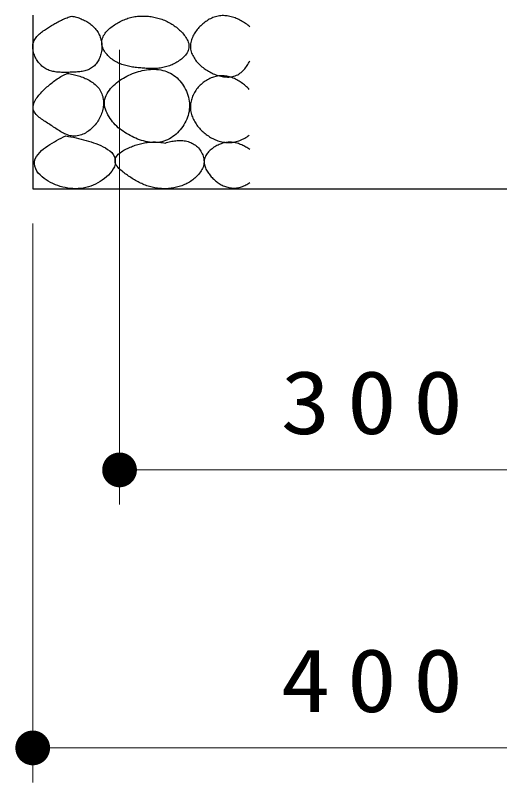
# Model space of a CAD drawing. Units: millimetres on the paper, scale 1:20. Extents: x -365 to 0, y -26 to 257.
# Drawn here: x -109.56 to -95.62, y 67.7 to 89.79 of the extents above; entities that cross this region are included whole.
import ezdxf

# ---------------------------------------------------------------- set-up
doc = ezdxf.new("R2010")
doc.units = ezdxf.units.MM
doc.layers.add('1_20', color=7, linetype='Continuous', lineweight=25)
doc.styles.add('ＭＳ ゴシック', font='')
doc.styles.get('ＭＳ ゴシック').set_extended_font_data('MS Gothic')

# ---------------------------------------------------------------- blocks, each defined once
blk = doc.blocks.new('filled_dot')
at = {"color": 0, "linetype": 'Continuous', "lineweight": -2, "const_width": 1.25}
blk.add_lwpolyline([(-0.625, 0, 1), (0.625, 0, 1)], format="xyb", close=True, dxfattribs=at)

msp = doc.modelspace()

# ---------------------------------------------------------------- linework, layer by layer
at = {"layer": '1_20'}
for p, q in [((-109.062, 89.795), (-109.062, 84.795)), ((-109.062, 84.795), (-89.062, 84.795))]:
    msp.add_line(p, q, dxfattribs=at)
at = {"layer": '1_20', "lineweight": 13}
for p, q in [((-106.562, 88.795), (-106.562, 75.707)), ((-109.062, 83.795), (-109.062, 67.705)), ((-91.562, 76.707), (-106.562, 76.707)), ((-89.062, 68.705), (-109.062, 68.705))]:
    msp.add_line(p, q, dxfattribs=at)
at = {"layer": '1_20'}
for points, knots in [([(-107.939, 89.765), (-107.984, 89.751), (-108.029, 89.737), (-108.074, 89.72), (-108.118, 89.704), (-108.162, 89.685), (-108.205, 89.665), (-108.248, 89.646), (-108.29, 89.624), (-108.332, 89.602), (-108.374, 89.58), (-108.415, 89.557), (-108.456, 89.533), (-108.497, 89.51), (-108.537, 89.485), (-108.578, 89.461), (-108.618, 89.436), (-108.658, 89.411), (-108.698, 89.385), (-108.737, 89.358), (-108.776, 89.332), (-108.813, 89.302), (-108.85, 89.273), (-108.886, 89.242), (-108.918, 89.207), (-108.95, 89.173), (-108.981, 89.136), (-109.004, 89.095), (-109.027, 89.054), (-109.045, 89.008), (-109.054, 88.963), (-109.063, 88.917), (-109.062, 88.868), (-109.058, 88.821), (-109.053, 88.775), (-109.042, 88.728), (-109.027, 88.683), (-109.012, 88.638), (-108.993, 88.595), (-108.97, 88.553), (-108.948, 88.512), (-108.922, 88.472), (-108.892, 88.435), (-108.863, 88.397), (-108.831, 88.362), (-108.796, 88.331), (-108.761, 88.3), (-108.721, 88.272), (-108.68, 88.249), (-108.639, 88.226), (-108.595, 88.208), (-108.55, 88.194), (-108.505, 88.179), (-108.458, 88.17), (-108.412, 88.163), (-108.365, 88.155), (-108.318, 88.152), (-108.27, 88.15), (-108.223, 88.147), (-108.176, 88.147), (-108.129, 88.147), (-108.081, 88.147), (-108.034, 88.148), (-107.987, 88.15), (-107.939, 88.151), (-107.892, 88.152), (-107.845, 88.155), (-107.798, 88.157), (-107.75, 88.161), (-107.703, 88.167), (-107.657, 88.173), (-107.61, 88.18), (-107.564, 88.193), (-107.519, 88.205), (-107.473, 88.219), (-107.43, 88.24), (-107.388, 88.26), (-107.347, 88.286), (-107.311, 88.316), (-107.275, 88.346), (-107.243, 88.382), (-107.215, 88.42), (-107.187, 88.458), (-107.164, 88.5), (-107.144, 88.542), (-107.124, 88.585), (-107.108, 88.63), (-107.096, 88.676), (-107.084, 88.721), (-107.075, 88.768), (-107.071, 88.815), (-107.067, 88.862), (-107.067, 88.91), (-107.071, 88.957), (-107.075, 89.004), (-107.084, 89.051), (-107.097, 89.096), (-107.109, 89.141), (-107.127, 89.186), (-107.147, 89.229), (-107.167, 89.271), (-107.192, 89.312), (-107.219, 89.351), (-107.247, 89.389), (-107.278, 89.425), (-107.311, 89.459), (-107.344, 89.492), (-107.381, 89.523), (-107.419, 89.551), (-107.457, 89.579), (-107.497, 89.604), (-107.538, 89.627), (-107.58, 89.65), (-107.623, 89.67), (-107.666, 89.688), (-107.71, 89.706), (-107.755, 89.721), (-107.801, 89.734), (-107.846, 89.747), (-107.893, 89.756), (-107.939, 89.765)], [0, 0, 0, 0, 1, 1, 1, 2, 2, 2, 3, 3, 3, 4, 4, 4, 5, 5, 5, 6, 6, 6, 7, 7, 7, 8, 8, 8, 9, 9, 9, 10, 10, 10, 11, 11, 11, 12, 12, 12, 13, 13, 13, 14, 14, 14, 15, 15, 15, 16, 16, 16, 17, 17, 17, 18, 18, 18, 19, 19, 19, 20, 20, 20, 21, 21, 21, 22, 22, 22, 23, 23, 23, 24, 24, 24, 25, 25, 25, 26, 26, 26, 27, 27, 27, 28, 28, 28, 29, 29, 29, 30, 30, 30, 31, 31, 31, 32, 32, 32, 33, 33, 33, 34, 34, 34, 35, 35, 35, 36, 36, 36, 37, 37, 37, 38, 38, 38, 39, 39, 39, 40, 40, 40, 40]), ([(-105.968, 89.769), (-106.021, 89.765), (-106.074, 89.761), (-106.126, 89.752), (-106.178, 89.743), (-106.23, 89.731), (-106.281, 89.716), (-106.332, 89.701), (-106.382, 89.683), (-106.431, 89.662), (-106.48, 89.642), (-106.528, 89.619), (-106.575, 89.594), (-106.622, 89.569), (-106.668, 89.542), (-106.712, 89.513), (-106.756, 89.483), (-106.799, 89.452), (-106.839, 89.417), (-106.879, 89.383), (-106.919, 89.346), (-106.952, 89.305), (-106.985, 89.264), (-107.018, 89.219), (-107.038, 89.172), (-107.059, 89.124), (-107.075, 89.07), (-107.076, 89.018), (-107.078, 88.967), (-107.064, 88.912), (-107.047, 88.863), (-107.03, 88.813), (-107.001, 88.766), (-106.972, 88.723), (-106.942, 88.679), (-106.906, 88.638), (-106.869, 88.601), (-106.831, 88.564), (-106.79, 88.53), (-106.746, 88.5), (-106.703, 88.47), (-106.656, 88.444), (-106.608, 88.421), (-106.56, 88.398), (-106.51, 88.38), (-106.46, 88.363), (-106.409, 88.347), (-106.358, 88.334), (-106.306, 88.323), (-106.254, 88.312), (-106.201, 88.303), (-106.149, 88.296), (-106.096, 88.289), (-106.043, 88.283), (-105.99, 88.278), (-105.938, 88.273), (-105.885, 88.27), (-105.832, 88.266), (-105.779, 88.263), (-105.726, 88.26), (-105.673, 88.259), (-105.62, 88.258), (-105.566, 88.258), (-105.513, 88.261), (-105.46, 88.264), (-105.407, 88.269), (-105.355, 88.278), (-105.303, 88.287), (-105.251, 88.298), (-105.2, 88.314), (-105.149, 88.329), (-105.099, 88.347), (-105.051, 88.369), (-105.002, 88.39), (-104.955, 88.414), (-104.909, 88.442), (-104.864, 88.469), (-104.819, 88.499), (-104.778, 88.532), (-104.738, 88.566), (-104.697, 88.602), (-104.665, 88.644), (-104.632, 88.685), (-104.6, 88.731), (-104.584, 88.78), (-104.567, 88.829), (-104.56, 88.885), (-104.565, 88.936), (-104.569, 88.987), (-104.591, 89.04), (-104.613, 89.087), (-104.636, 89.134), (-104.667, 89.179), (-104.699, 89.221), (-104.732, 89.263), (-104.768, 89.302), (-104.806, 89.339), (-104.843, 89.376), (-104.884, 89.412), (-104.925, 89.444), (-104.967, 89.477), (-105.01, 89.508), (-105.055, 89.536), (-105.1, 89.564), (-105.147, 89.59), (-105.195, 89.613), (-105.242, 89.636), (-105.292, 89.657), (-105.342, 89.675), (-105.391, 89.692), (-105.443, 89.708), (-105.494, 89.72), (-105.545, 89.733), (-105.598, 89.743), (-105.65, 89.751), (-105.703, 89.759), (-105.756, 89.764), (-105.809, 89.767), (-105.862, 89.77), (-105.915, 89.77), (-105.968, 89.769)], [0, 0, 0, 0, 1, 1, 1, 2, 2, 2, 3, 3, 3, 4, 4, 4, 5, 5, 5, 6, 6, 6, 7, 7, 7, 8, 8, 8, 9, 9, 9, 10, 10, 10, 11, 11, 11, 12, 12, 12, 13, 13, 13, 14, 14, 14, 15, 15, 15, 16, 16, 16, 17, 17, 17, 18, 18, 18, 19, 19, 19, 20, 20, 20, 21, 21, 21, 22, 22, 22, 23, 23, 23, 24, 24, 24, 25, 25, 25, 26, 26, 26, 27, 27, 27, 28, 28, 28, 29, 29, 29, 30, 30, 30, 31, 31, 31, 32, 32, 32, 33, 33, 33, 34, 34, 34, 35, 35, 35, 36, 36, 36, 37, 37, 37, 38, 38, 38, 39, 39, 39, 40, 40, 40, 40]), ([(-102.812, 89.46), (-102.851, 89.492), (-102.891, 89.524), (-102.933, 89.553), (-102.975, 89.582), (-103.019, 89.609), (-103.063, 89.634), (-103.108, 89.658), (-103.154, 89.68), (-103.202, 89.7), (-103.249, 89.719), (-103.298, 89.736), (-103.347, 89.748), (-103.396, 89.761), (-103.447, 89.771), (-103.497, 89.776), (-103.548, 89.781), (-103.6, 89.783), (-103.65, 89.778), (-103.701, 89.774), (-103.752, 89.764), (-103.801, 89.749), (-103.85, 89.735), (-103.897, 89.715), (-103.943, 89.693), (-103.989, 89.67), (-104.033, 89.643), (-104.074, 89.614), (-104.116, 89.585), (-104.156, 89.552), (-104.194, 89.518), (-104.231, 89.484), (-104.267, 89.447), (-104.301, 89.408), (-104.334, 89.37), (-104.365, 89.329), (-104.393, 89.286), (-104.42, 89.243), (-104.446, 89.198), (-104.466, 89.151), (-104.486, 89.105), (-104.503, 89.055), (-104.512, 89.005), (-104.521, 88.956), (-104.525, 88.903), (-104.52, 88.853), (-104.516, 88.803), (-104.503, 88.752), (-104.486, 88.704), (-104.469, 88.656), (-104.445, 88.61), (-104.418, 88.567), (-104.392, 88.523), (-104.36, 88.483), (-104.327, 88.444), (-104.293, 88.406), (-104.256, 88.369), (-104.218, 88.336), (-104.18, 88.302), (-104.139, 88.27), (-104.098, 88.241), (-104.056, 88.212), (-104.012, 88.185), (-103.967, 88.161), (-103.922, 88.137), (-103.876, 88.114), (-103.829, 88.095), (-103.781, 88.076), (-103.733, 88.059), (-103.683, 88.046), (-103.634, 88.033), (-103.584, 88.023), (-103.533, 88.018), (-103.482, 88.013), (-103.43, 88.012), (-103.38, 88.017), (-103.329, 88.023), (-103.278, 88.033), (-103.231, 88.05), (-103.183, 88.067), (-103.137, 88.093), (-103.095, 88.121), (-103.054, 88.15), (-103.016, 88.186), (-102.981, 88.223), (-102.946, 88.26), (-102.915, 88.302), (-102.887, 88.344), (-102.859, 88.386), (-102.835, 88.432), (-102.812, 88.477)], [0, 0, 0, 0, 1, 1, 1, 2, 2, 2, 3, 3, 3, 4, 4, 4, 5, 5, 5, 6, 6, 6, 7, 7, 7, 8, 8, 8, 9, 9, 9, 10, 10, 10, 11, 11, 11, 12, 12, 12, 13, 13, 13, 14, 14, 14, 15, 15, 15, 16, 16, 16, 17, 17, 17, 18, 18, 18, 19, 19, 19, 20, 20, 20, 21, 21, 21, 22, 22, 22, 23, 23, 23, 24, 24, 24, 25, 25, 25, 26, 26, 26, 27, 27, 27, 28, 28, 28, 29, 29, 29, 30, 30, 30, 30]), ([(-108.066, 88.117), (-108.116, 88.094), (-108.167, 88.071), (-108.215, 88.045), (-108.264, 88.019), (-108.311, 87.99), (-108.357, 87.959), (-108.404, 87.928), (-108.448, 87.895), (-108.492, 87.861), (-108.536, 87.827), (-108.578, 87.792), (-108.62, 87.755), (-108.661, 87.719), (-108.703, 87.682), (-108.742, 87.643), (-108.781, 87.604), (-108.82, 87.565), (-108.856, 87.523), (-108.892, 87.481), (-108.928, 87.438), (-108.958, 87.391), (-108.987, 87.345), (-109.019, 87.296), (-109.033, 87.244), (-109.048, 87.192), (-109.058, 87.132), (-109.047, 87.081), (-109.035, 87.029), (-109, 86.98), (-108.965, 86.938), (-108.931, 86.895), (-108.885, 86.861), (-108.842, 86.827), (-108.798, 86.793), (-108.751, 86.763), (-108.705, 86.733), (-108.659, 86.702), (-108.611, 86.673), (-108.565, 86.643), (-108.519, 86.613), (-108.473, 86.582), (-108.426, 86.552), (-108.38, 86.522), (-108.334, 86.49), (-108.287, 86.462), (-108.239, 86.433), (-108.192, 86.404), (-108.142, 86.381), (-108.091, 86.359), (-108.039, 86.336), (-107.986, 86.325), (-107.932, 86.314), (-107.875, 86.309), (-107.821, 86.313), (-107.766, 86.317), (-107.711, 86.332), (-107.659, 86.35), (-107.608, 86.369), (-107.557, 86.395), (-107.51, 86.423), (-107.463, 86.452), (-107.419, 86.486), (-107.377, 86.522), (-107.336, 86.558), (-107.296, 86.599), (-107.261, 86.641), (-107.226, 86.683), (-107.193, 86.729), (-107.165, 86.776), (-107.137, 86.824), (-107.113, 86.874), (-107.093, 86.926), (-107.073, 86.977), (-107.057, 87.031), (-107.046, 87.085), (-107.034, 87.139), (-107.027, 87.194), (-107.026, 87.249), (-107.025, 87.304), (-107.028, 87.361), (-107.039, 87.415), (-107.049, 87.469), (-107.066, 87.523), (-107.089, 87.573), (-107.112, 87.622), (-107.143, 87.67), (-107.178, 87.712), (-107.213, 87.755), (-107.255, 87.793), (-107.298, 87.827), (-107.34, 87.862), (-107.388, 87.892), (-107.436, 87.919), (-107.484, 87.947), (-107.534, 87.97), (-107.585, 87.992), (-107.636, 88.013), (-107.688, 88.032), (-107.741, 88.048), (-107.794, 88.064), (-107.848, 88.078), (-107.902, 88.089), (-107.956, 88.101), (-108.011, 88.109), (-108.066, 88.117)], [0, 0, 0, 0, 1, 1, 1, 2, 2, 2, 3, 3, 3, 4, 4, 4, 5, 5, 5, 6, 6, 6, 7, 7, 7, 8, 8, 8, 9, 9, 9, 10, 10, 10, 11, 11, 11, 12, 12, 12, 13, 13, 13, 14, 14, 14, 15, 15, 15, 16, 16, 16, 17, 17, 17, 18, 18, 18, 19, 19, 19, 20, 20, 20, 21, 21, 21, 22, 22, 22, 23, 23, 23, 24, 24, 24, 25, 25, 25, 26, 26, 26, 27, 27, 27, 28, 28, 28, 29, 29, 29, 30, 30, 30, 31, 31, 31, 32, 32, 32, 33, 33, 33, 34, 34, 34, 35, 35, 35, 35]), ([(-106.603, 86.553), (-106.539, 86.507), (-106.475, 86.46), (-106.409, 86.419), (-106.342, 86.377), (-106.273, 86.337), (-106.203, 86.302), (-106.132, 86.268), (-106.06, 86.235), (-105.986, 86.209), (-105.912, 86.183), (-105.835, 86.16), (-105.758, 86.147), (-105.681, 86.133), (-105.601, 86.124), (-105.523, 86.127), (-105.445, 86.13), (-105.365, 86.142), (-105.291, 86.165), (-105.216, 86.188), (-105.143, 86.224), (-105.077, 86.265), (-105.01, 86.306), (-104.948, 86.357), (-104.892, 86.411), (-104.836, 86.466), (-104.785, 86.528), (-104.741, 86.592), (-104.697, 86.657), (-104.658, 86.727), (-104.628, 86.8), (-104.598, 86.872), (-104.574, 86.949), (-104.561, 87.026), (-104.548, 87.103), (-104.544, 87.183), (-104.549, 87.261), (-104.555, 87.339), (-104.571, 87.418), (-104.594, 87.493), (-104.617, 87.567), (-104.649, 87.641), (-104.688, 87.709), (-104.726, 87.777), (-104.772, 87.843), (-104.824, 87.902), (-104.876, 87.96), (-104.935, 88.015), (-104.999, 88.06), (-105.063, 88.105), (-105.134, 88.142), (-105.207, 88.17), (-105.28, 88.198), (-105.359, 88.216), (-105.436, 88.227), (-105.514, 88.237), (-105.594, 88.238), (-105.672, 88.234), (-105.75, 88.23), (-105.829, 88.217), (-105.906, 88.201), (-105.982, 88.184), (-106.058, 88.161), (-106.132, 88.134), (-106.206, 88.107), (-106.279, 88.076), (-106.349, 88.04), (-106.419, 88.004), (-106.488, 87.964), (-106.552, 87.919), (-106.617, 87.875), (-106.68, 87.826), (-106.736, 87.771), (-106.792, 87.716), (-106.847, 87.657), (-106.888, 87.591), (-106.929, 87.525), (-106.967, 87.45), (-106.982, 87.376), (-106.998, 87.301), (-106.997, 87.217), (-106.982, 87.141), (-106.968, 87.066), (-106.932, 86.991), (-106.895, 86.923), (-106.858, 86.854), (-106.811, 86.789), (-106.762, 86.727), (-106.713, 86.666), (-106.658, 86.609), (-106.603, 86.553)], [0, 0, 0, 0, 1, 1, 1, 2, 2, 2, 3, 3, 3, 4, 4, 4, 5, 5, 5, 6, 6, 6, 7, 7, 7, 8, 8, 8, 9, 9, 9, 10, 10, 10, 11, 11, 11, 12, 12, 12, 13, 13, 13, 14, 14, 14, 15, 15, 15, 16, 16, 16, 17, 17, 17, 18, 18, 18, 19, 19, 19, 20, 20, 20, 21, 21, 21, 22, 22, 22, 23, 23, 23, 24, 24, 24, 25, 25, 25, 26, 26, 26, 27, 27, 27, 28, 28, 28, 29, 29, 29, 30, 30, 30, 30]), ([(-102.827, 87.654), (-102.863, 87.69), (-102.899, 87.726), (-102.937, 87.76), (-102.976, 87.793), (-103.016, 87.825), (-103.058, 87.854), (-103.1, 87.883), (-103.143, 87.911), (-103.188, 87.934), (-103.233, 87.958), (-103.28, 87.98), (-103.328, 87.997), (-103.376, 88.014), (-103.425, 88.029), (-103.475, 88.037), (-103.525, 88.046), (-103.577, 88.051), (-103.628, 88.05), (-103.679, 88.049), (-103.73, 88.042), (-103.78, 88.032), (-103.829, 88.021), (-103.879, 88.006), (-103.926, 87.986), (-103.973, 87.967), (-104.019, 87.944), (-104.062, 87.917), (-104.106, 87.891), (-104.147, 87.861), (-104.186, 87.828), (-104.225, 87.795), (-104.261, 87.758), (-104.295, 87.72), (-104.328, 87.681), (-104.359, 87.64), (-104.386, 87.597), (-104.413, 87.554), (-104.437, 87.508), (-104.457, 87.461), (-104.476, 87.414), (-104.493, 87.365), (-104.504, 87.316), (-104.515, 87.266), (-104.521, 87.215), (-104.522, 87.164), (-104.523, 87.113), (-104.518, 87.062), (-104.509, 87.012), (-104.5, 86.962), (-104.484, 86.912), (-104.466, 86.865), (-104.448, 86.818), (-104.424, 86.772), (-104.399, 86.728), (-104.373, 86.684), (-104.344, 86.641), (-104.313, 86.601), (-104.281, 86.561), (-104.247, 86.523), (-104.211, 86.487), (-104.175, 86.45), (-104.137, 86.416), (-104.097, 86.385), (-104.057, 86.353), (-104.015, 86.323), (-103.972, 86.296), (-103.929, 86.269), (-103.884, 86.245), (-103.838, 86.223), (-103.791, 86.202), (-103.743, 86.183), (-103.695, 86.169), (-103.646, 86.154), (-103.596, 86.142), (-103.545, 86.135), (-103.495, 86.128), (-103.443, 86.125), (-103.393, 86.127), (-103.342, 86.129), (-103.291, 86.135), (-103.241, 86.146), (-103.191, 86.157), (-103.142, 86.172), (-103.095, 86.191), (-103.047, 86.209), (-103.001, 86.232), (-102.956, 86.256), (-102.912, 86.281), (-102.87, 86.31), (-102.827, 86.339)], [0, 0, 0, 0, 1, 1, 1, 2, 2, 2, 3, 3, 3, 4, 4, 4, 5, 5, 5, 6, 6, 6, 7, 7, 7, 8, 8, 8, 9, 9, 9, 10, 10, 10, 11, 11, 11, 12, 12, 12, 13, 13, 13, 14, 14, 14, 15, 15, 15, 16, 16, 16, 17, 17, 17, 18, 18, 18, 19, 19, 19, 20, 20, 20, 21, 21, 21, 22, 22, 22, 23, 23, 23, 24, 24, 24, 25, 25, 25, 26, 26, 26, 27, 27, 27, 28, 28, 28, 29, 29, 29, 30, 30, 30, 30]), ([(-108.107, 86.32), (-108.197, 86.278), (-108.287, 86.235), (-108.374, 86.187), (-108.461, 86.139), (-108.548, 86.09), (-108.629, 86.033), (-108.711, 85.976), (-108.797, 85.919), (-108.861, 85.845), (-108.924, 85.771), (-108.997, 85.681), (-109.011, 85.592), (-109.025, 85.503), (-108.989, 85.392), (-108.943, 85.309), (-108.897, 85.226), (-108.813, 85.157), (-108.736, 85.096), (-108.659, 85.035), (-108.569, 84.986), (-108.479, 84.945), (-108.389, 84.903), (-108.294, 84.87), (-108.198, 84.846), (-108.102, 84.822), (-108.002, 84.806), (-107.903, 84.801), (-107.804, 84.797), (-107.703, 84.802), (-107.606, 84.819), (-107.508, 84.836), (-107.411, 84.866), (-107.32, 84.904), (-107.229, 84.942), (-107.139, 84.99), (-107.058, 85.047), (-106.978, 85.103), (-106.897, 85.168), (-106.835, 85.244), (-106.774, 85.319), (-106.704, 85.411), (-106.688, 85.501), (-106.673, 85.591), (-106.695, 85.704), (-106.742, 85.783), (-106.789, 85.862), (-106.887, 85.92), (-106.97, 85.973), (-107.053, 86.025), (-107.148, 86.062), (-107.241, 86.098), (-107.333, 86.134), (-107.429, 86.163), (-107.524, 86.191), (-107.62, 86.218), (-107.717, 86.241), (-107.814, 86.263), (-107.911, 86.284), (-108.009, 86.302), (-108.107, 86.32)], [0, 0, 0, 0, 1, 1, 1, 2, 2, 2, 3, 3, 3, 4, 4, 4, 5, 5, 5, 6, 6, 6, 7, 7, 7, 8, 8, 8, 9, 9, 9, 10, 10, 10, 11, 11, 11, 12, 12, 12, 13, 13, 13, 14, 14, 14, 15, 15, 15, 16, 16, 16, 17, 17, 17, 18, 18, 18, 19, 19, 19, 20, 20, 20, 20]), ([(-105.252, 86.113), (-105.304, 86.122), (-105.356, 86.131), (-105.408, 86.137), (-105.461, 86.142), (-105.514, 86.145), (-105.566, 86.145), (-105.619, 86.145), (-105.672, 86.142), (-105.725, 86.137), (-105.777, 86.131), (-105.829, 86.123), (-105.881, 86.112), (-105.933, 86.101), (-105.984, 86.088), (-106.034, 86.073), (-106.085, 86.058), (-106.135, 86.041), (-106.185, 86.022), (-106.234, 86.004), (-106.283, 85.984), (-106.331, 85.961), (-106.378, 85.938), (-106.426, 85.914), (-106.47, 85.886), (-106.514, 85.858), (-106.561, 85.828), (-106.597, 85.791), (-106.633, 85.754), (-106.675, 85.71), (-106.687, 85.663), (-106.7, 85.616), (-106.691, 85.556), (-106.673, 85.51), (-106.655, 85.463), (-106.614, 85.422), (-106.579, 85.383), (-106.543, 85.345), (-106.501, 85.311), (-106.46, 85.278), (-106.419, 85.245), (-106.376, 85.215), (-106.332, 85.185), (-106.289, 85.155), (-106.245, 85.126), (-106.2, 85.098), (-106.155, 85.07), (-106.11, 85.043), (-106.064, 85.017), (-106.017, 84.992), (-105.97, 84.967), (-105.923, 84.945), (-105.875, 84.923), (-105.826, 84.903), (-105.776, 84.885), (-105.726, 84.867), (-105.675, 84.852), (-105.624, 84.84), (-105.573, 84.828), (-105.521, 84.818), (-105.468, 84.812), (-105.416, 84.805), (-105.363, 84.801), (-105.31, 84.799), (-105.258, 84.798), (-105.205, 84.799), (-105.152, 84.803), (-105.1, 84.808), (-105.047, 84.814), (-104.995, 84.824), (-104.943, 84.834), (-104.892, 84.846), (-104.841, 84.862), (-104.791, 84.877), (-104.741, 84.895), (-104.693, 84.917), (-104.645, 84.938), (-104.597, 84.962), (-104.552, 84.99), (-104.507, 85.017), (-104.463, 85.047), (-104.422, 85.08), (-104.381, 85.113), (-104.342, 85.149), (-104.307, 85.188), (-104.272, 85.227), (-104.238, 85.269), (-104.211, 85.315), (-104.185, 85.36), (-104.161, 85.409), (-104.147, 85.459), (-104.134, 85.509), (-104.128, 85.564), (-104.131, 85.616), (-104.134, 85.668), (-104.148, 85.721), (-104.166, 85.77), (-104.184, 85.819), (-104.211, 85.866), (-104.241, 85.909), (-104.271, 85.952), (-104.307, 85.993), (-104.346, 86.027), (-104.386, 86.061), (-104.431, 86.091), (-104.478, 86.114), (-104.525, 86.137), (-104.576, 86.153), (-104.627, 86.165), (-104.678, 86.177), (-104.732, 86.183), (-104.784, 86.186), (-104.837, 86.188), (-104.89, 86.186), (-104.943, 86.181), (-104.995, 86.176), (-105.047, 86.167), (-105.099, 86.155), (-105.15, 86.144), (-105.201, 86.129), (-105.252, 86.113)], [0, 0, 0, 0, 1, 1, 1, 2, 2, 2, 3, 3, 3, 4, 4, 4, 5, 5, 5, 6, 6, 6, 7, 7, 7, 8, 8, 8, 9, 9, 9, 10, 10, 10, 11, 11, 11, 12, 12, 12, 13, 13, 13, 14, 14, 14, 15, 15, 15, 16, 16, 16, 17, 17, 17, 18, 18, 18, 19, 19, 19, 20, 20, 20, 21, 21, 21, 22, 22, 22, 23, 23, 23, 24, 24, 24, 25, 25, 25, 26, 26, 26, 27, 27, 27, 28, 28, 28, 29, 29, 29, 30, 30, 30, 31, 31, 31, 32, 32, 32, 33, 33, 33, 34, 34, 34, 35, 35, 35, 36, 36, 36, 37, 37, 37, 38, 38, 38, 39, 39, 39, 40, 40, 40, 40]), ([(-102.812, 85.927), (-102.849, 85.952), (-102.886, 85.977), (-102.925, 85.999), (-102.964, 86.021), (-103.004, 86.042), (-103.045, 86.06), (-103.086, 86.078), (-103.128, 86.094), (-103.171, 86.107), (-103.214, 86.119), (-103.258, 86.128), (-103.302, 86.134), (-103.347, 86.139), (-103.392, 86.14), (-103.437, 86.137), (-103.481, 86.134), (-103.526, 86.126), (-103.569, 86.115), (-103.612, 86.104), (-103.655, 86.088), (-103.696, 86.071), (-103.737, 86.053), (-103.777, 86.032), (-103.815, 86.009), (-103.853, 85.986), (-103.89, 85.959), (-103.924, 85.93), (-103.958, 85.901), (-103.991, 85.87), (-104.019, 85.835), (-104.046, 85.8), (-104.073, 85.762), (-104.09, 85.722), (-104.108, 85.681), (-104.122, 85.636), (-104.126, 85.593), (-104.129, 85.549), (-104.122, 85.502), (-104.111, 85.46), (-104.1, 85.417), (-104.08, 85.375), (-104.059, 85.336), (-104.038, 85.296), (-104.012, 85.259), (-103.985, 85.224), (-103.958, 85.188), (-103.929, 85.154), (-103.898, 85.121), (-103.867, 85.089), (-103.834, 85.058), (-103.8, 85.03), (-103.765, 85.001), (-103.729, 84.974), (-103.692, 84.95), (-103.654, 84.926), (-103.614, 84.904), (-103.574, 84.885), (-103.533, 84.867), (-103.491, 84.851), (-103.447, 84.84), (-103.404, 84.828), (-103.36, 84.82), (-103.315, 84.817), (-103.271, 84.814), (-103.225, 84.816), (-103.181, 84.823), (-103.137, 84.829), (-103.093, 84.841), (-103.051, 84.855), (-103.008, 84.869), (-102.967, 84.887), (-102.927, 84.908), (-102.887, 84.928), (-102.849, 84.952), (-102.812, 84.976)], [0, 0, 0, 0, 1, 1, 1, 2, 2, 2, 3, 3, 3, 4, 4, 4, 5, 5, 5, 6, 6, 6, 7, 7, 7, 8, 8, 8, 9, 9, 9, 10, 10, 10, 11, 11, 11, 12, 12, 12, 13, 13, 13, 14, 14, 14, 15, 15, 15, 16, 16, 16, 17, 17, 17, 18, 18, 18, 19, 19, 19, 20, 20, 20, 21, 21, 21, 22, 22, 22, 23, 23, 23, 24, 24, 24, 25, 25, 25, 25])]:
    msp.add_open_spline(points, degree=3, knots=knots, dxfattribs=at)

# ---------------------------------------------------------------- block references
at = {"layer": '1_20', "lineweight": 13, "xscale": 0.4, "yscale": 0.4}
for p in [(-106.562, 76.707), (-109.062, 68.705)]:
    msp.add_blockref('filled_dot', p, dxfattribs=at)

# ---------------------------------------------------------------- texts
at = {"layer": '1_20', "char_height": 1.833, "attachment_point": 8, "style": 'ＭＳ ゴシック'}
for s, insert in [('\\T1.33;\\W1.15;300', (-99.062, 77.707)), ('\\T1.33;\\W1.15;400', (-99.062, 69.705))]:
    msp.add_mtext(s, dxfattribs=dict(at, insert=insert))

doc.saveas('drawing.dxf')
